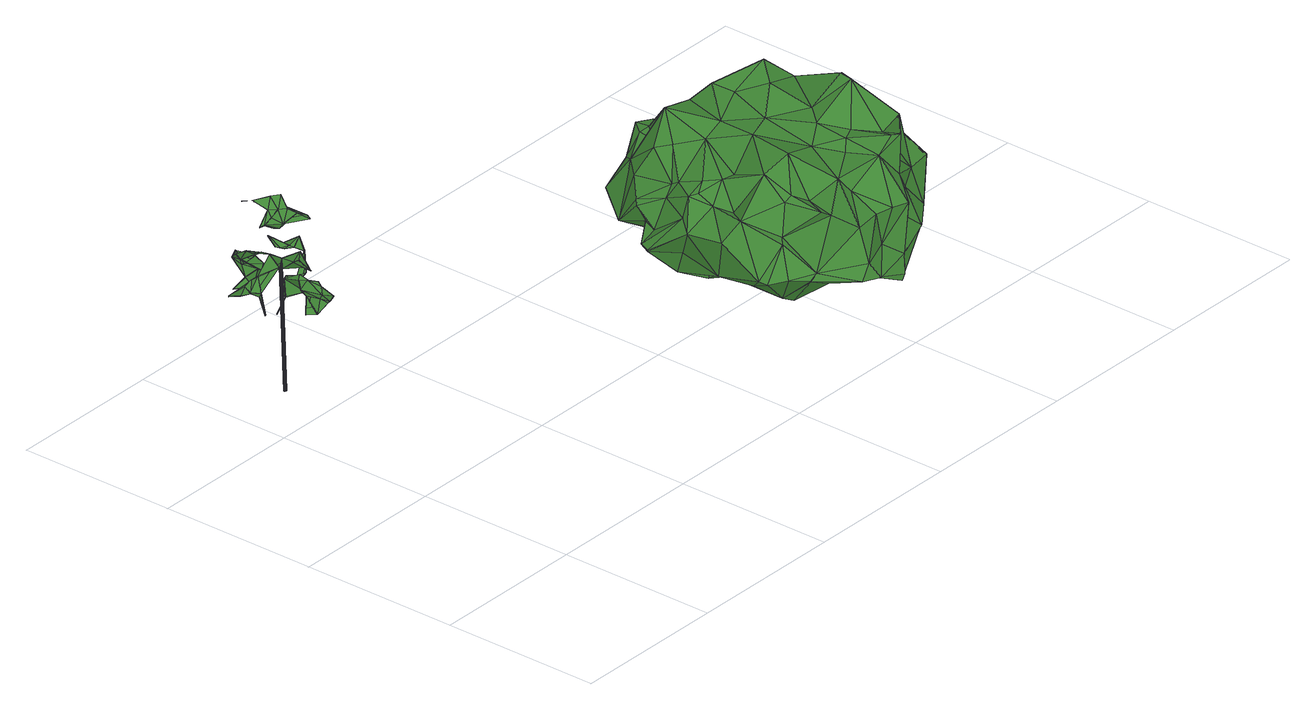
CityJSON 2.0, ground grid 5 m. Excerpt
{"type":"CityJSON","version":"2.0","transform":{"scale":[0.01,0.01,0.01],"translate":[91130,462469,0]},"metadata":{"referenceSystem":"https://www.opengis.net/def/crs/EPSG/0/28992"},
"CityObjects":{
"tree1":{"type":"SolitaryVegetationObject","attributes":{"gtid":101,"crown_width_m":2.78,"crown_median_z":4.62,"trunk_H_m":3.98,"trunk_DBH_m":0.0809,"trunk_radius_m":0.0405,"trunk_base_height_m":0.64,"original_gtid":"102"},"geometry":[{"type":"MultiSurface","lod":"3","boundaries":[[[0,1,2]],[[3,4,5]],[[6,7,8]],[[9,2,7]],[[10,11,12]],[[13,14,15]],[[16,17,18]],[[19,20,21]],[[17,22,23]],[[24,25,26]],[[27,28,29]],[[8,30,6]],[[31,26,32]],[[33,16,34]],[[35,36,37]],[[38,39,40]],[[41,42,22]],[[37,43,44]],[[37,45,35]],[[46,47,48]],[[35,45,49]],[[28,50,51]],[[52,53,54]],[[55,56,30]],[[52,25,20]],[[57,58,59]],[[28,27,50]],[[60,61,62]],[[63,64,61]],[[65,66,67]],[[65,67,0]],[[68,69,70]],[[68,70,71]],[[43,36,72]],[[73,74,75]],[[76,73,77]],[[76,77,78]],[[79,80,81]],[[43,37,36]],[[82,55,83]],[[84,85,86]],[[52,87,25]],[[88,89,90]],[[62,91,60]],[[83,55,30]],[[7,92,8]],[[38,40,93]],[[94,95,96]],[[92,97,8]],[[98,99,100]],[[51,101,102]],[[103,104,105]],[[1,92,7]],[[93,106,107]],[[48,108,46]],[[20,108,48]],[[109,105,110]],[[96,111,94]],[[112,113,114]],[[115,116,33]],[[117,91,62]],[[118,4,119]],[[63,117,64]],[[31,95,94]],[[32,95,31]],[[111,31,94]],[[5,118,120]],[[96,31,111]],[[62,64,117]],[[12,78,23]],[[121,104,122]],[[86,122,104]],[[123,124,125]],[[45,126,49]],[[127,128,129]],[[130,131,81]],[[61,6,56]],[[4,118,5]],[[58,132,59]],[[102,133,134]],[[110,135,109]],[[78,136,76]],[[12,42,10]],[[102,28,51]],[[137,138,139]],[[140,138,137]],[[141,115,33]],[[49,126,96]],[[31,96,126]],[[78,142,136]],[[19,108,20]],[[46,108,19]],[[143,144,145]],[[79,146,66]],[[11,78,12]],[[147,148,149]],[[16,18,114]],[[60,150,61]],[[151,61,150]],[[113,152,153]],[[154,113,112]],[[155,156,70]],[[71,70,156]],[[110,157,135]],[[158,159,160]],[[161,159,158]],[[40,39,57]],[[110,105,104]],[[35,162,32]],[[95,32,162]],[[163,164,122]],[[40,57,165]],[[153,152,34]],[[49,96,162]],[[23,75,166]],[[102,134,28]],[[90,98,100]],[[0,80,79]],[[167,52,168]],[[121,122,164]],[[66,9,79]],[[79,9,1]],[[119,151,118]],[[36,35,169]],[[36,169,72]],[[170,139,125]],[[44,171,172]],[[44,172,37]],[[58,173,132]],[[78,75,23]],[[65,150,2]],[[24,21,25]],[[174,21,24]],[[88,84,89]],[[49,162,35]],[[101,175,176]],[[101,176,133]],[[96,95,162]],[[9,92,1]],[[177,124,178]],[[71,109,68]],[[3,83,4]],[[11,17,78]],[[69,68,179]],[[175,180,158]],[[158,149,161]],[[86,181,90]],[[134,182,161]],[[159,161,182]],[[91,117,56]],[[7,2,1]],[[34,183,33]],[[153,34,16]],[[114,178,16]],[[160,159,184]],[[185,57,59]],[[185,59,148]],[[179,87,186]],[[93,107,187]],[[175,188,176]],[[58,57,39]],[[88,99,84]],[[134,29,28]],[[177,178,113]],[[189,136,142]],[[156,105,109]],[[149,148,161]],[[148,147,161]],[[13,15,179]],[[15,167,179]],[[149,158,180]],[[150,190,151]],[[92,9,191]],[[9,7,191]],[[10,42,41]],[[69,155,70]],[[34,192,183]],[[34,152,192]],[[130,185,66]],[[143,145,132]],[[113,193,177]],[[19,171,46]],[[141,129,128]],[[165,57,144]],[[172,171,19]],[[114,166,74]],[[114,74,112]],[[63,56,117]],[[194,195,98]],[[61,56,63]],[[19,21,174]],[[30,56,6]],[[33,196,141]],[[91,56,120]],[[55,120,56]],[[92,191,97]],[[8,97,30]],[[83,30,97]],[[17,197,78]],[[198,57,130]],[[97,191,199]],[[15,14,167]],[[14,13,167]],[[151,199,61]],[[25,87,26]],[[105,135,157]],[[52,20,53]],[[26,31,24]],[[31,174,24]],[[10,41,11]],[[48,53,20]],[[102,101,133]],[[31,126,174]],[[170,137,139]],[[79,1,0]],[[72,169,87]],[[35,32,169]],[[50,175,51]],[[17,16,197]],[[183,192,154]],[[183,154,73]],[[76,136,189]],[[71,156,109]],[[68,109,135]],[[60,118,190]],[[151,190,118]],[[62,61,64]],[[86,85,122]],[[193,115,128]],[[194,181,86]],[[37,200,45]],[[188,133,176]],[[17,11,22]],[[148,198,185]],[[66,185,198]],[[198,147,148]],[[12,22,42]],[[125,140,137]],[[125,137,170]],[[145,148,59]],[[175,182,188]],[[65,2,9]],[[130,146,131]],[[171,44,46]],[[154,192,113]],[[6,61,7]],[[114,113,178]],[[191,61,199]],[[61,191,7]],[[9,66,65]],[[124,123,178]],[[76,33,73]],[[124,140,125]],[[198,148,57]],[[152,113,192]],[[55,5,120]],[[82,5,55]],[[193,128,127]],[[67,81,80]],[[113,153,193]],[[16,193,153]],[[57,185,130]],[[154,74,73]],[[90,89,86]],[[148,145,57]],[[193,16,129]],[[129,16,178]],[[67,80,0]],[[184,182,160]],[[158,160,182]],[[158,182,175]],[[159,182,184]],[[98,181,194]],[[125,139,138]],[[73,33,183]],[[144,57,145]],[[69,168,155]],[[105,156,135]],[[105,157,103]],[[164,103,157]],[[121,157,110]],[[51,175,101]],[[146,79,131]],[[179,168,69]],[[167,168,179]],[[19,200,172]],[[126,45,200]],[[164,157,121]],[[174,200,19]],[[198,67,66]],[[126,200,174]],[[20,25,21]],[[178,123,201]],[[129,178,201]],[[201,140,129]],[[103,194,86]],[[97,199,202]],[[48,47,87]],[[72,47,43]],[[43,47,44]],[[46,44,47]],[[165,106,40]],[[165,144,106]],[[190,65,60]],[[150,65,190]],[[27,149,180]],[[67,130,81]],[[48,203,53]],[[68,203,48]],[[87,169,26]],[[141,128,115]],[[26,169,32]],[[135,203,68]],[[156,203,135]],[[60,2,150]],[[2,60,0]],[[0,60,65]],[[23,22,12]],[[149,27,147]],[[180,175,50]],[[180,50,27]],[[75,78,77]],[[75,77,73]],[[11,41,22]],[[82,83,3]],[[5,82,3]],[[201,138,140]],[[78,196,142]],[[177,193,127]],[[204,16,33]],[[204,197,16]],[[201,205,138]],[[138,205,125]],[[123,125,205]],[[205,201,123]],[[87,47,72]],[[48,87,68]],[[68,87,179]],[[4,83,119]],[[93,40,106]],[[52,54,168]],[[196,33,76]],[[194,103,195]],[[204,196,78]],[[103,164,195]],[[164,163,195]],[[98,195,163]],[[145,59,132]],[[110,104,121]],[[119,83,202]],[[97,202,83]],[[199,119,202]],[[151,119,199]],[[141,196,116]],[[204,116,196]],[[198,130,67]],[[155,168,54]],[[120,118,91]],[[91,118,60]],[[133,188,134]],[[182,134,188]],[[143,107,106]],[[144,143,106]],[[114,18,166]],[[23,18,17]],[[23,166,18]],[[66,146,130]],[[84,86,89]],[[90,181,98]],[[54,53,155]],[[204,33,116]],[[78,197,204]],[[141,116,129]],[[193,129,116]],[[115,193,116]],[[124,206,140]],[[127,129,206]],[[140,206,129]],[[177,127,206]],[[177,206,124]],[[75,74,166]],[[112,74,154]],[[76,189,196]],[[142,196,189]],[[86,104,103]],[[122,85,163]],[[172,200,37]],[[81,131,79]],[[156,155,203]],[[53,203,155]],[[167,186,52]],[[52,186,87]],[[13,186,167]],[[179,186,13]],[[85,99,163]],[[85,84,99]],[[163,99,98]],[[100,99,88]],[[90,100,88]],[[39,38,173]],[[93,187,173]],[[187,107,173]],[[93,173,38]],[[39,173,58]],[[143,132,173]],[[143,173,107]],[[27,29,147]],[[147,29,161]],[[161,29,134]],[[207,208,209]],[[207,209,210]],[[209,208,211]],[[209,211,210]],[[210,211,212]],[[210,212,213]],[[211,208,214]],[[211,214,212]],[[212,214,215]],[[212,215,213]],[[214,208,216]],[[214,216,215]],[[215,216,217]],[[215,217,213]],[[216,208,218]],[[216,218,217]],[[217,218,219]],[[217,219,213]],[[218,208,220]],[[218,220,219]],[[219,220,221]],[[219,221,213]],[[220,208,222]],[[220,222,221]],[[221,222,223]],[[221,223,213]],[[222,208,224]],[[222,224,223]],[[223,224,225]],[[223,225,213]],[[224,208,226]],[[224,226,225]],[[225,226,227]],[[225,227,213]],[[226,208,228]],[[226,228,227]],[[228,208,229]],[[228,229,227]],[[227,229,230]],[[227,230,213]],[[229,208,231]],[[229,231,230]],[[230,231,232]],[[230,232,213]],[[231,208,233]],[[231,233,232]],[[232,233,234]],[[232,234,213]],[[233,208,235]],[[233,235,234]],[[234,235,236]],[[234,236,213]],[[235,208,237]],[[235,237,236]],[[236,237,238]],[[236,238,213]],[[237,208,239]],[[237,239,238]],[[238,239,240]],[[238,240,213]],[[239,208,241]],[[239,241,240]],[[240,241,242]],[[240,242,213]],[[241,208,243]],[[241,243,242]],[[242,243,244]],[[242,244,213]],[[243,208,245]],[[243,245,244]],[[244,245,246]],[[244,246,213]],[[245,208,247]],[[245,247,246]],[[246,247,248]],[[246,248,213]],[[247,208,249]],[[247,249,248]],[[248,249,250]],[[248,250,213]],[[249,208,251]],[[249,251,250]],[[250,251,252]],[[250,252,213]],[[251,208,253]],[[251,253,252]],[[253,208,207]],[[253,207,252]],[[252,207,210]],[[252,210,213]]]}]},
"tree2":{"type":"SolitaryVegetationObject","attributes":{"gtid":103,"crown_width_m":8.61,"crown_median_z":3.18,"trunk_H_m":2.63,"trunk_DBH_m":0.21,"trunk_radius_m":0.105,"trunk_base_height_m":0.55,"original_gtid":"104"},"geometry":[{"type":"Solid","lod":"3","boundaries":[[[[254,255,256]],[[257,258,259]],[[260,257,261]],[[262,263,264]],[[265,266,267]],[[268,269,270]],[[271,272,264]],[[273,274,275]],[[276,273,275]],[[259,277,278]],[[279,280,281]],[[282,283,284]],[[285,286,287]],[[288,271,289]],[[290,291,292]],[[293,291,290]],[[294,256,295]],[[296,297,298]],[[299,300,301]],[[302,299,301]],[[303,304,305]],[[306,254,307]],[[308,309,310]],[[309,311,310]],[[312,313,314]],[[286,315,316]],[[317,318,319]],[[320,291,321]],[[322,319,323]],[[324,325,304]],[[326,327,328]],[[329,330,331]],[[332,333,334]],[[261,274,273]],[[335,336,337]],[[338,339,340]],[[264,341,262]],[[342,343,344]],[[345,302,346]],[[302,347,299]],[[348,349,350]],[[351,352,353]],[[258,354,355]],[[355,278,277]],[[356,278,355]],[[357,358,275]],[[359,344,327]],[[360,310,361]],[[295,362,363]],[[364,365,323]],[[283,282,366]],[[264,333,332]],[[262,341,367]],[[368,317,335]],[[367,340,369]],[[342,370,343]],[[371,372,373]],[[351,356,352]],[[374,356,351]],[[270,290,268]],[[270,293,290]],[[260,273,375]],[[260,261,273]],[[376,313,312]],[[377,301,378]],[[379,331,330]],[[379,330,380]],[[254,256,307]],[[302,381,347]],[[375,382,383]],[[384,261,259]],[[261,257,259]],[[340,367,341]],[[339,329,292]],[[385,283,366]],[[386,387,388]],[[324,304,303]],[[389,390,391]],[[377,392,393]],[[276,394,273]],[[273,394,395]],[[396,395,394]],[[308,310,360]],[[397,398,399]],[[400,398,397]],[[401,315,402]],[[403,404,354]],[[405,406,407]],[[408,258,257]],[[366,282,328]],[[327,366,328]],[[327,344,366]],[[374,397,399]],[[405,265,406]],[[270,291,293]],[[409,410,411]],[[363,412,297]],[[373,309,413]],[[414,386,415]],[[414,415,416]],[[271,305,272]],[[337,336,303]],[[264,263,271]],[[328,417,326]],[[418,326,417]],[[419,418,272]],[[272,417,420]],[[418,417,272]],[[299,414,416]],[[329,339,338]],[[348,387,421]],[[283,323,422]],[[377,269,392]],[[412,269,377]],[[284,349,423]],[[295,255,362]],[[256,255,295]],[[424,291,320]],[[292,291,424]],[[294,295,425]],[[347,280,299]],[[350,426,427]],[[256,294,307]],[[428,332,429]],[[372,280,279]],[[302,430,381]],[[292,369,339]],[[424,369,292]],[[431,311,432]],[[349,426,350]],[[283,433,284]],[[392,269,434]],[[412,363,269]],[[338,330,329]],[[368,435,306]],[[436,357,437]],[[296,295,297]],[[405,295,296]],[[422,433,283]],[[383,312,438]],[[383,438,401]],[[404,417,353]],[[261,384,399]],[[362,255,254]],[[400,439,440]],[[284,440,439]],[[286,316,428]],[[428,429,286]],[[267,441,409]],[[267,409,411]],[[279,432,372]],[[282,397,374]],[[309,432,311]],[[345,393,442]],[[443,297,412]],[[444,331,430]],[[345,442,444]],[[421,436,437]],[[284,433,349]],[[274,261,399]],[[257,402,445]],[[420,446,272]],[[272,333,264]],[[275,389,276]],[[282,374,328]],[[366,344,343]],[[345,346,393]],[[417,447,353]],[[322,448,449]],[[323,448,322]],[[271,288,305]],[[405,425,295]],[[407,425,405]],[[393,346,377]],[[362,254,321]],[[399,398,274]],[[260,375,257]],[[358,450,275]],[[357,450,358]],[[421,451,348]],[[402,383,401]],[[257,375,402]],[[402,375,383]],[[437,357,274]],[[438,380,401]],[[452,453,390]],[[440,437,400]],[[272,454,419]],[[337,288,289]],[[431,432,279]],[[414,371,386]],[[373,386,371]],[[445,285,287]],[[455,433,265]],[[267,455,265]],[[335,342,324]],[[423,451,437]],[[440,423,437]],[[306,318,368]],[[368,318,317]],[[437,451,421]],[[368,456,289]],[[337,289,456]],[[423,348,451]],[[423,349,348]],[[403,258,408]],[[303,288,337]],[[284,423,440]],[[297,295,363]],[[274,398,437]],[[401,380,315]],[[276,391,312]],[[254,320,321]],[[396,382,395]],[[383,382,396]],[[284,439,282]],[[400,437,398]],[[380,438,379]],[[343,448,366]],[[294,425,319]],[[329,331,457]],[[458,338,315]],[[458,315,380]],[[455,426,433]],[[259,278,384]],[[349,433,426]],[[265,433,422]],[[424,320,367]],[[417,404,420]],[[254,306,435]],[[254,435,320]],[[446,334,333]],[[446,333,272]],[[319,449,317]],[[322,449,319]],[[335,317,449]],[[340,428,316]],[[445,287,459]],[[354,404,355]],[[438,460,379]],[[438,312,314]],[[461,416,415]],[[461,415,388]],[[420,403,446]],[[376,361,313]],[[310,313,361]],[[351,328,374]],[[265,422,406]],[[373,413,386]],[[388,415,386]],[[363,462,269]],[[270,269,462]],[[409,461,410]],[[301,346,302]],[[441,378,409]],[[362,462,363]],[[332,463,264]],[[341,264,463]],[[364,319,425]],[[364,425,407]],[[301,300,378]],[[321,462,362]],[[270,462,321]],[[292,329,457]],[[339,369,340]],[[424,367,369]],[[323,319,364]],[[464,465,388]],[[464,388,348]],[[388,465,411]],[[452,387,386]],[[411,465,427]],[[377,378,441]],[[406,422,365]],[[406,365,407]],[[364,407,365]],[[359,326,418]],[[359,327,326]],[[308,376,390]],[[391,390,376]],[[441,267,466]],[[403,467,446]],[[377,346,301]],[[296,265,405]],[[359,418,419]],[[411,427,267]],[[455,267,426]],[[427,426,267]],[[403,408,467]],[[427,465,464]],[[373,372,432]],[[431,281,468]],[[449,370,342]],[[449,342,335]],[[444,457,331]],[[323,365,422]],[[331,379,430]],[[388,387,348]],[[350,464,348]],[[427,464,350]],[[397,282,439]],[[397,439,400]],[[359,325,344]],[[344,325,342]],[[419,325,359]],[[463,428,340]],[[274,357,275]],[[286,285,315]],[[308,413,309]],[[386,413,469]],[[452,386,469]],[[385,366,448]],[[454,325,419]],[[308,390,413]],[[416,461,299]],[[299,461,300]],[[373,432,309]],[[447,328,351]],[[294,318,307]],[[392,434,393]],[[443,298,297]],[[361,376,360]],[[360,376,308]],[[391,376,312]],[[446,467,334]],[[411,470,388]],[[335,337,456]],[[403,420,404]],[[258,403,354]],[[461,388,470]],[[367,471,262]],[[402,315,285]],[[377,443,412]],[[436,387,452]],[[371,280,372]],[[414,280,371]],[[299,280,414]],[[303,305,288]],[[345,444,302]],[[302,444,430]],[[393,434,472]],[[393,472,442]],[[341,463,340]],[[442,472,269]],[[442,269,268]],[[269,472,434]],[[300,409,378]],[[410,461,470]],[[445,459,408]],[[408,257,445]],[[436,421,387]],[[323,283,385]],[[473,368,289]],[[473,262,471]],[[473,289,262]],[[335,456,368]],[[305,454,272]],[[431,279,281]],[[410,470,411]],[[430,379,281]],[[468,281,379]],[[296,298,266]],[[296,266,265]],[[306,307,318]],[[466,443,441]],[[377,441,443]],[[294,319,318]],[[273,395,382]],[[273,382,375]],[[447,417,328]],[[409,300,461]],[[338,340,316]],[[447,351,353]],[[355,404,352]],[[404,353,352]],[[356,399,384]],[[374,399,356]],[[389,275,450]],[[389,450,390]],[[356,384,278]],[[457,290,292]],[[443,466,298]],[[457,444,290]],[[268,290,442]],[[442,290,444]],[[316,315,338]],[[335,324,336]],[[342,325,324]],[[320,435,471]],[[320,471,367]],[[435,368,471]],[[473,471,368]],[[463,332,428]],[[389,391,474]],[[285,445,402]],[[460,468,379]],[[311,431,460]],[[431,468,460]],[[311,475,310]],[[314,475,311]],[[460,438,314]],[[460,314,311]],[[310,475,313]],[[314,313,475]],[[459,467,408]],[[459,334,467]],[[332,334,459]],[[276,474,391]],[[389,474,276]],[[381,430,281]],[[347,281,280]],[[381,281,347]],[[321,291,270]],[[312,394,276]],[[396,394,312]],[[396,312,383]],[[289,271,263]],[[262,289,263]],[[303,336,324]],[[469,453,452]],[[469,413,453]],[[413,390,453]],[[429,287,286]],[[429,332,287]],[[332,459,287]],[[323,385,448]],[[370,448,343]],[[449,448,370]],[[258,277,259]],[[355,277,258]],[[330,458,380]],[[330,338,458]],[[352,356,355]],[[436,450,357]],[[452,450,436]],[[390,450,452]],[[267,266,466]],[[298,466,266]],[[305,304,454]],[[454,304,325]],[[476,477,478]],[[476,478,479]],[[479,478,480]],[[479,480,481]],[[478,477,482]],[[478,482,480]],[[480,482,483]],[[480,483,481]],[[482,477,484]],[[482,484,483]],[[483,484,485]],[[483,485,481]],[[484,477,486]],[[484,486,485]],[[485,486,487]],[[485,487,481]],[[486,477,488]],[[486,488,487]],[[487,488,489]],[[487,489,481]],[[488,477,490]],[[488,490,489]],[[489,490,491]],[[489,491,481]],[[490,477,492]],[[490,492,491]],[[491,492,493]],[[491,493,481]],[[492,477,494]],[[492,494,493]],[[493,494,495]],[[493,495,481]],[[494,477,496]],[[494,496,495]],[[495,496,497]],[[495,497,481]],[[496,477,498]],[[496,498,497]],[[497,498,499]],[[497,499,481]],[[498,477,500]],[[498,500,499]],[[499,500,501]],[[499,501,481]],[[500,477,502]],[[500,502,501]],[[501,502,503]],[[501,503,481]],[[502,477,504]],[[502,504,503]],[[503,504,505]],[[503,505,481]],[[504,477,506]],[[504,506,505]],[[505,506,507]],[[505,507,481]],[[506,477,508]],[[506,508,507]],[[507,508,509]],[[507,509,481]],[[508,477,510]],[[508,510,509]],[[509,510,511]],[[509,511,481]],[[510,477,512]],[[510,512,511]],[[511,512,513]],[[511,513,481]],[[512,477,514]],[[512,514,513]],[[513,514,515]],[[513,515,481]],[[514,477,516]],[[514,516,515]],[[515,516,517]],[[515,517,481]],[[516,477,518]],[[516,518,517]],[[517,518,519]],[[517,519,481]],[[518,477,520]],[[518,520,519]],[[519,520,521]],[[519,521,481]],[[520,477,522]],[[520,522,521]],[[521,522,523]],[[521,523,481]],[[522,477,524]],[[522,524,523]],[[523,524,525]],[[523,525,481]],[[524,477,476]],[[524,476,525]],[[525,476,479]],[[525,479,481]]]]}]}
},
"vertices":[
[105,1239,482],[107,1259,493],[106,1240,482],[233,1274,400],[221,1253,413],[220,1253,412],[172,1295,420],[140,1300,453],[182,1322,448],[109,1258,493],[145,1269,637],[163,1245,641],[163,1245,642],[139,1139,334],[138,1140,333],[139,1139,332],[223,1177,619],[199,1213,650],[219,1193,653],[207,1086,430],[205,1114,438],[191,1105,430],[163,1246,642],[199,1213,652],[157,1070,426],[190,1105,428],[158,1070,425],[87,1188,446],[61,1190,434],[56,1163,429],[180,1292,415],[132,1030,433],[181,1021,403],[172,1157,581],[221,1136,616],[209,1008,389],[256,1034,374],[256,1034,376],[120,1045,547],[159,1074,545],[114,1059,538],[146,1269,638],[145,1269,639],[261,1071,368],[260,1071,369],[209,1008,390],[232,1071,419],[260,1072,368],[209,1094,390],[187,998,399],[82,1201,431],[39,1228,401],[194,1159,413],[196,1159,413],[195,1160,413],[203,1280,398],[139,1251,406],[133,1117,520],[160,1074,544],[134,1117,519],[151,1215,442],[139,1251,408],[141,1223,388],[100,1262,384],[100,1261,384],[107,1239,482],[145,1194,505],[112,1187,518],[230,1150,376],[195,1170,364],[241,1189,390],[262,1169,387],[260,1071,367],[172,1145,601],[212,1163,624],[192,1179,624],[145,1187,593],[169,1184,607],[172,1200,624],[98,1215,524],[98,1215,522],[84,1182,533],[233,1274,398],[236,1296,417],[236,1253,496],[274,1233,462],[274,1234,461],[208,1094,389],[235,1252,496],[236,1252,495],[224,1215,478],[143,1223,388],[141,1300,454],[119,1045,546],[111,1013,389],[134,992,388],[134,991,389],[182,1320,448],[235,1207,473],[236,1251,496],[225,1215,479],[39,1228,399],[35,1182,420],[272,1188,465],[305,1198,482],[295,1172,451],[114,1059,537],[146,1026,508],[207,1086,429],[281,1152,395],[296,1171,451],[110,1013,390],[221,1137,617],[264,1136,591],[224,1177,620],[203,1201,551],[203,1202,552],[100,1262,383],[195,1238,409],[220,1253,414],[195,1239,408],[306,1198,483],[305,1198,483],[257,1243,605],[268,1225,558],[238,1266,593],[181,1021,405],[244,1217,574],[204,1202,551],[243,1217,575],[113,1173,528],[85,1182,533],[161,1063,499],[36,1182,419],[46,1156,432],[280,1152,396],[130,1193,590],[214,1281,601],[238,1265,594],[214,1282,602],[237,1265,593],[202,1203,551],[131,1193,589],[159,1063,499],[99,1087,512],[133,1116,518],[112,1187,520],[98,1171,459],[135,1128,486],[98,1171,457],[151,1215,443],[195,1239,410],[230,1096,608],[263,1136,590],[221,1136,617],[241,1190,391],[262,1169,389],[294,1171,451],[74,1146,414],[72,1124,363],[73,1125,363],[74,1142,425],[187,999,398],[264,1198,472],[272,1188,466],[98,1087,513],[219,1192,655],[182,1145,365],[194,1170,365],[213,1040,394],[214,1283,601],[232,1070,419],[228,1056,410],[146,1025,508],[158,1070,426],[82,1201,429],[61,1190,433],[262,1193,575],[262,1193,577],[183,1145,364],[88,1188,444],[235,1209,473],[72,1146,414],[172,1145,600],[72,1125,362],[132,1158,518],[183,1145,366],[146,1024,508],[56,1163,427],[131,1192,590],[151,1214,442],[141,1299,453],[230,1096,609],[261,1192,576],[249,1203,466],[249,1202,467],[145,1187,591],[192,1180,624],[130,1158,518],[172,1293,420],[213,1040,396],[255,1243,605],[180,1291,416],[230,1150,378],[170,1184,606],[256,1243,606],[267,1224,558],[194,1152,64],[190,1152,64],[194,1153,64],[183,1160,462],[193,1154,64],[183,1161,462],[179,1160,462],[193,1155,64],[182,1162,462],[192,1155,64],[181,1163,462],[191,1156,64],[180,1163,462],[190,1156,64],[179,1164,462],[189,1156,64],[178,1164,462],[188,1155,64],[177,1163,462],[187,1155,64],[176,1162,462],[186,1154,64],[186,1153,64],[175,1161,462],[186,1152,64],[175,1160,462],[186,1151,64],[175,1159,462],[186,1150,64],[176,1158,462],[187,1149,64],[176,1157,462],[188,1148,64],[177,1156,462],[189,1148,64],[178,1156,462],[190,1148,64],[179,1155,462],[191,1148,64],[180,1156,462],[192,1148,64],[181,1156,462],[193,1149,64],[182,1157,462],[193,1150,64],[183,1158,462],[194,1151,64],
[1283,292,184],[1277,188,278],[1230,226,287],[1577,862,285],[1480,934,276],[1552,896,306],[1689,784,269],[1701,888,392],[1272,544,159],[1321,586,258],[1306,680,232],[1483,260,484],[1511,237,441],[1630,237,500],[1522,194,228],[1491,134,215],[1360,191,236],[1225,647,322],[1206,810,274],[1799,816,362],[1766,789,474],[1797,777,435],[1848,794,368],[1490,889,419],[1518,888,430],[1916,452,290],[1887,377,305],[1882,418,292],[1444,645,542],[1432,521,551],[1522,551,551],[1620,722,154],[1596,693,134],[1545,722,177],[1143,616,260],[1160,563,223],[1504,284,254],[1378,369,243],[1487,380,211],[1416,271,318],[1259,272,371],[1296,181,297],[1430,140,397],[1419,97,305],[1526,161,388],[1860,269,234],[1761,253,338],[1752,186,246],[1808,270,214],[1097,640,311],[1155,642,328],[1174,687,331],[1206,330,244],[1173,254,287],[1988,579,325],[1983,549,319],[2018,629,251],[1941,534,286],[1885,687,332],[1933,625,313],[1870,589,314],[1650,673,152],[1529,627,156],[1129,381,393],[1172,285,288],[1180,355,450],[1324,371,214],[1308,271,174],[1236,427,424],[1324,391,520],[1154,539,402],[1212,646,402],[1283,749,492],[1315,707,502],[1391,799,551],[1581,488,213],[1655,528,246],[1690,417,274],[1421,732,141],[1309,745,218],[1414,810,135],[1112,488,390],[1080,603,311],[1080,603,308],[1565,577,196],[1488,473,180],[1446,582,155],[1393,605,169],[1190,548,452],[1247,548,477],[1231,617,455],[1705,220,269],[1750,189,244],[1835,306,216],[1750,435,615],[1606,437,540],[1676,376,511],[1422,880,449],[1435,938,435],[1407,901,430],[1442,944,284],[1437,940,433],[1493,875,450],[1788,640,498],[1796,659,431],[1232,643,438],[2036,665,248],[2033,666,247],[1279,188,276],[1386,94,262],[1298,296,478],[1322,294,490],[1386,649,510],[1319,510,156],[1161,420,260],[1409,486,182],[1209,530,461],[1882,383,352],[1917,451,293],[1929,477,299],[1500,800,528],[1689,785,266],[1935,626,316],[1609,130,240],[1673,195,314],[1735,498,272],[1723,581,171],[1815,327,222],[1735,765,348],[1742,665,273],[1573,873,418],[1339,510,470],[1891,440,447],[1828,466,510],[1824,325,512],[1859,705,369],[1874,633,398],[1886,686,335],[1600,121,183],[1601,124,182],[1846,793,365],[1816,797,365],[1855,713,360],[1552,765,569],[1666,758,497],[1633,831,467],[1674,682,621],[1749,612,170],[1671,722,171],[1417,915,269],[1367,915,363],[1352,177,458],[1373,271,459],[1325,188,474],[1452,843,232],[1694,218,421],[1708,248,458],[1712,227,536],[1450,80,254],[1944,550,331],[1905,307,362],[1849,350,448],[1903,294,363],[1299,843,414],[1232,775,419],[1190,734,376],[1274,911,310],[1760,477,616],[1397,367,563],[1657,498,544],[1408,485,185],[1259,273,394],[1631,355,511],[1683,235,542],[1515,645,152],[1508,697,176],[1763,363,237],[1910,498,293],[1928,478,296],[1524,387,521],[1591,123,165],[1236,373,219],[1813,537,516],[1757,642,546],[1782,591,251],[1561,691,564],[1623,619,591],[1636,137,386],[1570,176,214],[1549,161,285],[1646,289,259],[1594,770,225],[1358,863,251],[1399,850,430],[1288,511,476],[1209,476,439],[1848,643,413],[1757,477,616],[1871,498,490],[1853,573,344],[1182,725,363],[1596,328,492],[1147,534,298],[1583,344,273],[1640,616,213],[1517,740,200],[1860,535,312],[1814,275,367],[1357,189,236],[1424,664,165],[1744,317,494],[1711,229,537],[1580,147,391],[1431,825,185],[1812,485,332],[1877,515,318],[1725,276,495],[1287,432,241],[1592,126,166],[1236,507,315],[1858,713,361],[1926,581,306],[1550,502,56],[1540,502,55],[1550,504,55],[1537,513,319],[1537,516,319],[1526,514,318],[1549,507,55],[1536,519,319],[1548,509,55],[1534,521,319],[1546,511,55],[1532,523,318],[1543,512,55],[1530,524,318],[1540,512,55],[1527,524,318],[1538,512,54],[1524,524,318],[1535,511,54],[1522,523,318],[1533,510,54],[1519,522,318],[1531,508,54],[1518,519,318],[1530,505,54],[1516,517,318],[1529,502,54],[1516,514,318],[1530,500,55],[1516,511,318],[1531,497,55],[1517,509,318],[1532,495,55],[1519,507,318],[1534,493,55],[1521,505,319],[1537,492,55],[1523,504,319],[1540,491,55],[1526,503,319],[1542,492,56],[1529,503,319],[1545,493,56],[1531,504,319],[1547,494,56],[1534,506,319],[1549,496,56],[1535,508,319],[1550,499,56],[1537,511,319]
]}
